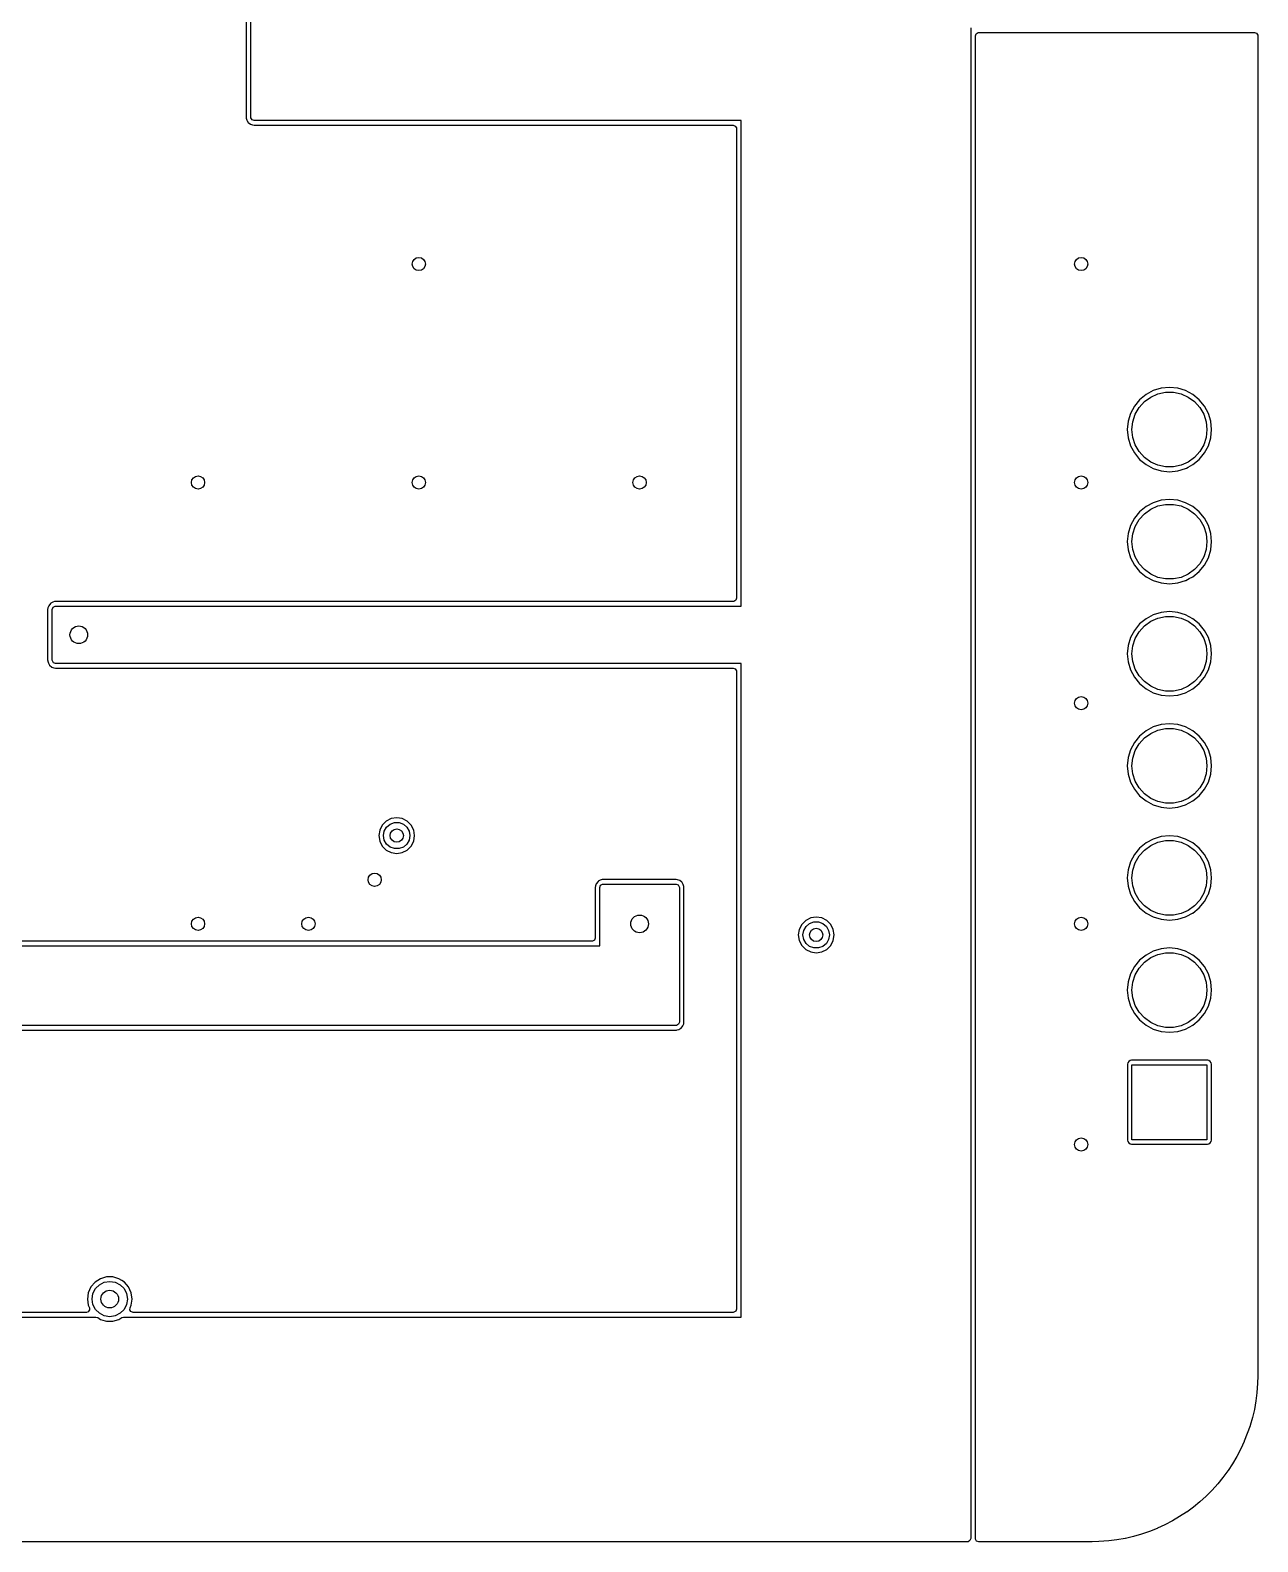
# Model space of a CAD drawing. Extents: x 107 to 211, y -135 to -72.
# Drawn here: x 183.2 to 211, y -135.5 to -101.25 of the extents above; entities that cross this region are included whole.
import ezdxf

# ---------------------------------------------------------------- set-up
doc = ezdxf.new("R2010")
doc.units = 0
doc.layers.add('BLACK', color=7, linetype='CONTINUOUS')

msp = doc.modelspace()

# ---------------------------------------------------------------- linework, layer by layer
at = {"layer": 'BLACK', "linetype": 'CONTINUOUS'}
for p, q in [((188.090961, -98.134185), (188.090961, -103.228302)), ((188.196461, -103.226), (188.196461, -98.134191)), ((204.5, -101.2), (204.5, -130.62112)), ((204.6055, -101.3795), (204.622813, -101.331934)), ((204.622813, -101.331934), (204.66665, -101.306624)), ((204.66665, -101.306624), (204.6795, -101.3055)), ((204.6795, -101.3055), (210.9255, -101.3055)), ((210.9255, -101.3055), (210.973066, -101.322813)), ((210.973066, -101.322813), (210.998376, -101.36665)), ((210.998376, -101.36665), (210.9995, -101.3795)), ((204.6055, -110.3), (204.6055, -101.3795)), ((210.9995, -101.3795), (210.9995, -131.749088)), ((188.090961, -103.228302), (188.091162, -103.2329)), ((188.091162, -103.2329), (188.092485, -103.248039)), ((188.092485, -103.248039), (188.092486, -103.248045)), ((188.092486, -103.248045), (188.10622, -103.291602)), ((188.10622, -103.291602), (188.106221, -103.291604)), ((188.106221, -103.291604), (188.111069, -103.3)), ((188.111069, -103.3), (188.13153, -103.335438)), ((188.13153, -103.335438), (188.135431, -103.341681)), ((188.135431, -103.341681), (188.186811, -103.381824)), ((188.186811, -103.381824), (188.234377, -103.399137)), ((188.197585, -103.23885), (188.196461, -103.226)), ((188.222895, -103.282687), (188.197585, -103.23885)), ((188.270461, -103.3), (188.222895, -103.282687)), ((188.234377, -103.399137), (188.270461, -103.4055)), ((199.3, -103.3), (188.270461, -103.3)), ((188.270461, -103.4055), (199.1205, -103.4055)), ((199.1205, -103.4055), (199.168066, -103.422813)), ((199.168066, -103.422813), (199.193376, -103.46665)), ((199.3, -114.3), (199.3, -103.3)), ((199.193376, -103.46665), (199.1945, -103.4795)), ((199.1945, -103.4795), (199.1945, -114.1205)), ((208.469373, -109.505865), (208.324643, -109.624643)), ((208.431239, -109.668327), (208.575, -109.563878)), ((208.469382, -109.505859), (208.469373, -109.505865)), ((208.634494, -109.417605), (208.469382, -109.505859)), ((208.575, -109.563878), (208.737336, -109.491602)), ((208.813667, -109.363253), (208.634494, -109.417605)), ((208.737336, -109.491602), (208.911151, -109.454656)), ((209, -109.344901), (208.813667, -109.363253)), ((208.911151, -109.454656), (209.088849, -109.454656)), ((209.186332, -109.363253), (209, -109.344901)), ((209.088849, -109.454656), (209.262664, -109.491602)), ((209.365505, -109.417605), (209.186332, -109.363253)), ((209.262664, -109.491602), (209.425, -109.563878)), ((209.530617, -109.505859), (209.365505, -109.417605)), ((209.425, -109.563878), (209.568761, -109.668327)), ((209.530622, -109.505862), (209.530617, -109.505859)), ((209.530625, -109.505864), (209.530622, -109.505862)), ((209.675357, -109.624643), (209.530625, -109.505864)), ((208.205859, -109.769382), (208.117605, -109.934494)), ((208.205865, -109.769373), (208.205859, -109.769382)), ((208.324643, -109.624643), (208.205865, -109.769373)), ((208.223486, -109.954274), (208.312336, -109.800383)), ((208.312336, -109.800383), (208.431239, -109.668327)), ((209.568761, -109.668327), (209.687664, -109.800383)), ((209.794136, -109.769375), (209.675357, -109.624643)), ((209.687664, -109.800383), (209.776514, -109.954274)), ((209.794138, -109.76938), (209.794136, -109.769375)), ((209.79414, -109.769382), (209.794138, -109.76938)), ((209.882394, -109.934494), (209.79414, -109.769382)), ((208.063253, -110.113667), (208.044901, -110.3)), ((208.117605, -109.934494), (208.063253, -110.113667)), ((208.15, -110.3), (208.168575, -110.123275)), ((208.168575, -110.123275), (208.223486, -109.954274)), ((209.776514, -109.954274), (209.831425, -110.123275)), ((209.831425, -110.123275), (209.85, -110.3)), ((209.882394, -109.934496), (209.882394, -109.934494)), ((209.882396, -109.934499), (209.882394, -109.934496)), ((209.936747, -110.113669), (209.882396, -109.934499)), ((209.955099, -110.3), (209.936747, -110.113669)), ((204.6055, -112.84), (204.6055, -110.3)), ((208.044901, -110.3), (208.063253, -110.486332)), ((208.063253, -110.486332), (208.117605, -110.665505)), ((208.168575, -110.476725), (208.15, -110.3)), ((208.223486, -110.645726), (208.168575, -110.476725)), ((209.831425, -110.476725), (209.776514, -110.645726)), ((209.85, -110.3), (209.831425, -110.476725)), ((209.882396, -110.665501), (209.936747, -110.486331)), ((209.936747, -110.486331), (209.955099, -110.3)), ((208.117605, -110.665505), (208.205859, -110.830617)), ((208.205859, -110.830617), (208.205862, -110.830622)), ((208.205862, -110.830622), (208.205864, -110.830625)), ((208.205864, -110.830625), (208.324643, -110.975357)), ((208.312336, -110.799617), (208.223486, -110.645726)), ((208.431239, -110.931673), (208.312336, -110.799617)), ((208.575, -111.036122), (208.431239, -110.931673)), ((209.568761, -110.931673), (209.425, -111.036122)), ((209.687664, -110.799617), (209.568761, -110.931673)), ((209.675357, -110.975357), (209.794136, -110.830625)), ((209.776514, -110.645726), (209.687664, -110.799617)), ((209.794136, -110.830625), (209.882396, -110.665501)), ((208.324643, -110.975357), (208.469375, -111.094136)), ((208.469375, -111.094136), (208.46938, -111.094138)), ((208.46938, -111.094138), (208.469382, -111.09414)), ((208.469382, -111.09414), (208.634494, -111.182394)), ((208.737336, -111.108398), (208.575, -111.036122)), ((208.634494, -111.182394), (208.634496, -111.182394)), ((208.634496, -111.182394), (208.634499, -111.182396)), ((208.634499, -111.182396), (208.813669, -111.236747)), ((208.911151, -111.145344), (208.737336, -111.108398)), ((208.813669, -111.236747), (209, -111.255099)), ((209.088849, -111.145344), (208.911151, -111.145344)), ((209, -111.255099), (209.186331, -111.236747)), ((209.262664, -111.108398), (209.088849, -111.145344)), ((209.186331, -111.236747), (209.365501, -111.182396)), ((209.425, -111.036122), (209.262664, -111.108398)), ((209.365501, -111.182396), (209.385043, -111.171951)), ((209.385043, -111.171951), (209.420542, -111.152976)), ((209.420542, -111.152976), (209.530625, -111.094136)), ((209.530625, -111.094136), (209.675357, -110.975357)), ((208.634494, -111.957605), (208.469382, -112.045859)), ((208.813667, -111.903253), (208.634494, -111.957605)), ((209, -111.884901), (208.813667, -111.903253)), ((209.186332, -111.903253), (209, -111.884901)), ((209.365505, -111.957605), (209.186332, -111.903253)), ((209.530617, -112.045859), (209.365505, -111.957605)), ((208.205859, -112.309382), (208.117605, -112.474494)), ((208.205865, -112.309373), (208.205859, -112.309382)), ((208.324643, -112.164643), (208.205865, -112.309373)), ((208.312336, -112.340383), (208.431239, -112.208327)), ((208.469373, -112.045865), (208.324643, -112.164643)), ((208.431239, -112.208327), (208.575, -112.103878)), ((208.469382, -112.045859), (208.469373, -112.045865)), ((208.575, -112.103878), (208.737336, -112.031602)), ((208.737336, -112.031602), (208.911151, -111.994656)), ((208.911151, -111.994656), (209.088849, -111.994656)), ((209.088849, -111.994656), (209.262664, -112.031602)), ((209.262664, -112.031602), (209.425, -112.103878)), ((209.425, -112.103878), (209.568761, -112.208327)), ((209.530622, -112.045862), (209.530617, -112.045859)), ((209.530625, -112.045864), (209.530622, -112.045862)), ((209.675357, -112.164643), (209.530625, -112.045864)), ((209.568761, -112.208327), (209.687664, -112.340383)), ((209.794136, -112.309375), (209.675357, -112.164643)), ((209.794138, -112.30938), (209.794136, -112.309375)), ((209.79414, -112.309382), (209.794138, -112.30938)), ((209.882394, -112.474494), (209.79414, -112.309382)), ((208.063253, -112.653667), (208.044901, -112.84)), ((208.117605, -112.474494), (208.063253, -112.653667)), ((208.15, -112.84), (208.168575, -112.663275)), ((208.168575, -112.663275), (208.223486, -112.494274)), ((208.223486, -112.494274), (208.312336, -112.340383)), ((209.687664, -112.340383), (209.776514, -112.494274)), ((209.776514, -112.494274), (209.831425, -112.663275)), ((209.831425, -112.663275), (209.85, -112.84)), ((209.882394, -112.474496), (209.882394, -112.474494)), ((209.882396, -112.474499), (209.882394, -112.474496)), ((209.936747, -112.653669), (209.882396, -112.474499)), ((209.955099, -112.84), (209.936747, -112.653669)), ((204.6055, -115.38), (204.6055, -112.84)), ((208.044901, -112.84), (208.063253, -113.026332)), ((208.168575, -113.016725), (208.15, -112.84)), ((209.85, -112.84), (209.831425, -113.016725)), ((209.936747, -113.026331), (209.955099, -112.84)), ((208.063253, -113.026332), (208.117605, -113.205505)), ((208.117605, -113.205505), (208.205859, -113.370617)), ((208.223486, -113.185726), (208.168575, -113.016725)), ((208.312336, -113.339617), (208.223486, -113.185726)), ((208.431239, -113.471673), (208.312336, -113.339617)), ((209.687664, -113.339617), (209.568761, -113.471673)), ((209.776514, -113.185726), (209.687664, -113.339617)), ((209.831425, -113.016725), (209.776514, -113.185726)), ((209.794136, -113.370625), (209.882396, -113.205501)), ((209.882396, -113.205501), (209.936747, -113.026331)), ((208.205859, -113.370617), (208.205862, -113.370622)), ((208.205862, -113.370622), (208.205864, -113.370625)), ((208.205864, -113.370625), (208.324643, -113.515357)), ((208.324643, -113.515357), (208.469375, -113.634136)), ((208.575, -113.576122), (208.431239, -113.471673)), ((208.469375, -113.634136), (208.46938, -113.634138)), ((208.46938, -113.634138), (208.469382, -113.63414)), ((208.469382, -113.63414), (208.634494, -113.722394)), ((208.737336, -113.648398), (208.575, -113.576122)), ((208.911151, -113.685344), (208.737336, -113.648398)), ((209.088849, -113.685344), (208.911151, -113.685344)), ((209.262664, -113.648398), (209.088849, -113.685344)), ((209.425, -113.576122), (209.262664, -113.648398)), ((209.369421, -113.720301), (209.447715, -113.678452)), ((209.568761, -113.471673), (209.425, -113.576122)), ((209.447715, -113.678452), (209.530625, -113.634136)), ((209.530625, -113.634136), (209.675357, -113.515357)), ((209.675357, -113.515357), (209.794136, -113.370625)), ((208.634494, -113.722394), (208.634496, -113.722394)), ((208.634496, -113.722394), (208.634499, -113.722396)), ((208.634499, -113.722396), (208.813669, -113.776747)), ((208.813669, -113.776747), (209, -113.795099)), ((209, -113.795099), (209.186331, -113.776747)), ((209.186331, -113.776747), (209.365501, -113.722396)), ((209.365501, -113.722396), (209.369421, -113.720301)), ((183.600862, -114.337917), (183.5945, -114.373996)), ((183.5945, -114.373996), (183.5945, -115.528302)), ((183.618175, -114.29035), (183.600862, -114.337917)), ((183.658318, -114.23897), (183.618175, -114.29035)), ((183.664562, -114.235069), (183.658318, -114.23897)), ((183.708395, -114.20976), (183.664562, -114.235069)), ((183.7, -114.374), (183.717313, -114.326434)), ((183.7, -115.526), (183.7, -114.374)), ((183.708397, -114.209759), (183.708395, -114.20976)), ((183.751954, -114.196025), (183.708397, -114.209759)), ((183.717313, -114.326434), (183.76115, -114.301124)), ((183.75196, -114.196024), (183.751954, -114.196025)), ((183.7671, -114.194701), (183.75196, -114.196024)), ((183.76115, -114.301124), (183.774, -114.3)), ((183.771698, -114.1945), (183.7671, -114.194701)), ((199.1205, -114.1945), (183.771698, -114.1945)), ((183.774, -114.3), (199.3, -114.3)), ((199.13335, -114.193376), (199.1205, -114.1945)), ((199.177187, -114.168066), (199.13335, -114.193376)), ((199.1945, -114.1205), (199.177187, -114.168066)), ((208.324643, -114.704643), (208.205865, -114.849373)), ((208.469373, -114.585865), (208.324643, -114.704643)), ((208.431239, -114.748327), (208.575, -114.643878)), ((208.469382, -114.585859), (208.469373, -114.585865)), ((208.634494, -114.497605), (208.469382, -114.585859)), ((208.575, -114.643878), (208.737336, -114.571602)), ((208.813667, -114.443253), (208.634494, -114.497605)), ((208.737336, -114.571602), (208.911151, -114.534656)), ((209, -114.424901), (208.813667, -114.443253)), ((208.911151, -114.534656), (209.088849, -114.534656)), ((209.186332, -114.443253), (209, -114.424901)), ((209.088849, -114.534656), (209.262664, -114.571602)), ((209.365505, -114.497605), (209.186332, -114.443253)), ((209.262664, -114.571602), (209.425, -114.643878)), ((209.530617, -114.585859), (209.365505, -114.497605)), ((209.425, -114.643878), (209.568761, -114.748327)), ((209.530622, -114.585862), (209.530617, -114.585859)), ((209.530625, -114.585864), (209.530622, -114.585862)), ((209.675357, -114.704643), (209.530625, -114.585864)), ((209.794136, -114.849375), (209.675357, -114.704643)), ((208.117605, -115.014494), (208.063253, -115.193667)), ((208.205859, -114.849382), (208.117605, -115.014494)), ((208.168575, -115.203275), (208.223486, -115.034274)), ((208.205865, -114.849373), (208.205859, -114.849382)), ((208.223486, -115.034274), (208.312336, -114.880383)), ((208.312336, -114.880383), (208.431239, -114.748327)), ((209.568761, -114.748327), (209.687664, -114.880383)), ((209.687664, -114.880383), (209.776514, -115.034274)), ((209.776514, -115.034274), (209.831425, -115.203275)), ((209.794138, -114.84938), (209.794136, -114.849375)), ((209.79414, -114.849382), (209.794138, -114.84938)), ((209.882394, -115.014494), (209.79414, -114.849382)), ((209.882394, -115.014496), (209.882394, -115.014494)), ((209.882396, -115.014499), (209.882394, -115.014496)), ((209.936747, -115.193669), (209.882396, -115.014499)), ((204.6055, -117.92), (204.6055, -115.38)), ((208.063253, -115.193667), (208.044901, -115.38)), ((208.044901, -115.38), (208.063253, -115.566332)), ((208.15, -115.38), (208.168575, -115.203275)), ((208.168575, -115.556725), (208.15, -115.38)), ((209.831425, -115.203275), (209.85, -115.38)), ((209.85, -115.38), (209.831425, -115.556725)), ((209.955099, -115.38), (209.936747, -115.193669)), ((209.936747, -115.566331), (209.955099, -115.38)), ((183.5945, -115.528302), (183.594701, -115.5329)), ((183.594701, -115.5329), (183.596024, -115.548039)), ((183.596024, -115.548039), (183.596025, -115.548045)), ((183.596025, -115.548045), (183.609759, -115.591602)), ((183.609759, -115.591602), (183.60976, -115.591604)), ((183.60976, -115.591604), (183.635069, -115.635438)), ((183.635069, -115.635438), (183.63897, -115.641681)), ((183.63897, -115.641681), (183.69035, -115.681824)), ((183.69035, -115.681824), (183.737916, -115.699137)), ((183.701124, -115.53885), (183.7, -115.526)), ((183.726434, -115.582687), (183.701124, -115.53885)), ((183.774, -115.6), (183.726434, -115.582687)), ((183.737916, -115.699137), (183.774, -115.7055)), ((199.3, -115.6), (183.774, -115.6)), ((183.774, -115.7055), (199.1205, -115.7055)), ((199.1205, -115.7055), (199.168066, -115.722813)), ((199.168066, -115.722813), (199.193376, -115.76665)), ((199.3, -121.75), (199.3, -115.6)), ((208.063253, -115.566332), (208.117605, -115.745505)), ((208.117605, -115.745505), (208.205859, -115.910617)), ((208.223486, -115.725726), (208.168575, -115.556725)), ((208.312336, -115.879617), (208.223486, -115.725726)), ((209.776514, -115.725726), (209.687664, -115.879617)), ((209.831425, -115.556725), (209.776514, -115.725726)), ((209.794136, -115.910625), (209.882396, -115.745501)), ((209.882396, -115.745501), (209.936747, -115.566331)), ((199.193376, -115.76665), (199.1945, -115.7795)), ((199.1945, -115.7795), (199.1945, -130.228275)), ((208.205859, -115.910617), (208.205862, -115.910622)), ((208.205862, -115.910622), (208.205864, -115.910625)), ((208.205864, -115.910625), (208.324643, -116.055357)), ((208.431239, -116.011673), (208.312336, -115.879617)), ((208.324643, -116.055357), (208.469375, -116.174136)), ((208.575, -116.116122), (208.431239, -116.011673)), ((209.568761, -116.011673), (209.425, -116.116122)), ((209.530625, -116.174136), (209.675357, -116.055357)), ((209.687664, -115.879617), (209.568761, -116.011673)), ((209.675357, -116.055357), (209.794136, -115.910625)), ((208.469375, -116.174136), (208.46938, -116.174138)), ((208.46938, -116.174138), (208.469382, -116.17414)), ((208.469382, -116.17414), (208.634494, -116.262394)), ((208.737336, -116.188398), (208.575, -116.116122)), ((208.634494, -116.262394), (208.634496, -116.262394)), ((208.634496, -116.262394), (208.634499, -116.262396)), ((208.634499, -116.262396), (208.813669, -116.316747)), ((208.911151, -116.225344), (208.737336, -116.188398)), ((208.813669, -116.316747), (209, -116.335099)), ((209.088849, -116.225344), (208.911151, -116.225344)), ((209, -116.335099), (209.186331, -116.316747)), ((209.262664, -116.188398), (209.088849, -116.225344)), ((209.186331, -116.316747), (209.365501, -116.262396)), ((209.425, -116.116122), (209.262664, -116.188398)), ((209.365501, -116.262396), (209.530625, -116.174136)), ((208.634494, -117.037605), (208.469382, -117.125859)), ((208.575, -117.183878), (208.737336, -117.111602)), ((208.813667, -116.983253), (208.634494, -117.037605)), ((208.737336, -117.111602), (208.911151, -117.074656)), ((209, -116.964901), (208.813667, -116.983253)), ((208.911151, -117.074656), (209.088849, -117.074656)), ((209.186332, -116.983253), (209, -116.964901)), ((209.088849, -117.074656), (209.262664, -117.111602)), ((209.365505, -117.037605), (209.186332, -116.983253)), ((209.262664, -117.111602), (209.425, -117.183878)), ((209.530617, -117.125859), (209.365505, -117.037605)), ((208.205859, -117.389382), (208.117605, -117.554494)), ((208.205865, -117.389373), (208.205859, -117.389382)), ((208.324643, -117.244643), (208.205865, -117.389373)), ((208.223486, -117.574274), (208.312336, -117.420383)), ((208.312336, -117.420383), (208.431239, -117.288327)), ((208.469373, -117.125865), (208.324643, -117.244643)), ((208.431239, -117.288327), (208.575, -117.183878)), ((208.469382, -117.125859), (208.469373, -117.125865)), ((209.425, -117.183878), (209.568761, -117.288327)), ((209.530622, -117.125862), (209.530617, -117.125859)), ((209.530625, -117.125864), (209.530622, -117.125862)), ((209.675357, -117.244643), (209.530625, -117.125864)), ((209.568761, -117.288327), (209.687664, -117.420383)), ((209.794136, -117.389375), (209.675357, -117.244643)), ((209.687664, -117.420383), (209.776514, -117.574274)), ((209.794138, -117.38938), (209.794136, -117.389375)), ((209.79414, -117.389382), (209.794138, -117.38938)), ((209.882394, -117.554494), (209.79414, -117.389382)), ((208.063253, -117.733667), (208.044901, -117.92)), ((208.117605, -117.554494), (208.063253, -117.733667)), ((208.15, -117.92), (208.168575, -117.743275)), ((208.168575, -117.743275), (208.223486, -117.574274)), ((209.776514, -117.574274), (209.831425, -117.743275)), ((209.831425, -117.743275), (209.85, -117.92)), ((209.882394, -117.554496), (209.882394, -117.554494)), ((209.882396, -117.554499), (209.882394, -117.554496)), ((209.936747, -117.733669), (209.882396, -117.554499)), ((209.955099, -117.92), (209.936747, -117.733669)), ((204.6055, -120.46), (204.6055, -117.92)), ((208.044901, -117.92), (208.063253, -118.106332)), ((208.063253, -118.106332), (208.117605, -118.285505)), ((208.168575, -118.096725), (208.15, -117.92)), ((208.223486, -118.265726), (208.168575, -118.096725)), ((209.831425, -118.096725), (209.776514, -118.265726)), ((209.85, -117.92), (209.831425, -118.096725)), ((209.882396, -118.285501), (209.936747, -118.106331)), ((209.936747, -118.106331), (209.955099, -117.92)), ((208.117605, -118.285505), (208.205859, -118.450617)), ((208.205859, -118.450617), (208.205862, -118.450622)), ((208.205862, -118.450622), (208.205864, -118.450625)), ((208.205864, -118.450625), (208.324643, -118.595357)), ((208.312336, -118.419617), (208.223486, -118.265726)), ((208.431239, -118.551673), (208.312336, -118.419617)), ((209.687664, -118.419617), (209.568761, -118.551673)), ((209.675357, -118.595357), (209.794136, -118.450625)), ((209.776514, -118.265726), (209.687664, -118.419617)), ((209.794136, -118.450625), (209.882396, -118.285501)), ((208.324643, -118.595357), (208.469375, -118.714136)), ((208.575, -118.656122), (208.431239, -118.551673)), ((208.469375, -118.714136), (208.46938, -118.714138)), ((208.46938, -118.714138), (208.469382, -118.71414)), ((208.469382, -118.71414), (208.634494, -118.802394)), ((208.737336, -118.728398), (208.575, -118.656122)), ((208.634494, -118.802394), (208.634496, -118.802394)), ((208.634496, -118.802394), (208.634499, -118.802396)), ((208.634499, -118.802396), (208.813669, -118.856747)), ((208.911151, -118.765344), (208.737336, -118.728398)), ((209.088849, -118.765344), (208.911151, -118.765344)), ((209.262664, -118.728398), (209.088849, -118.765344)), ((209.186331, -118.856747), (209.365501, -118.802396)), ((209.425, -118.656122), (209.262664, -118.728398)), ((209.365501, -118.802396), (209.530625, -118.714136)), ((209.568761, -118.551673), (209.425, -118.656122)), ((209.530625, -118.714136), (209.675357, -118.595357)), ((191.261656, -119.171951), (191.171951, -119.261656)), ((191.374698, -119.114353), (191.261656, -119.171951)), ((191.5, -119.094508), (191.374698, -119.114353)), ((191.625301, -119.114353), (191.5, -119.094508)), ((191.625302, -119.114353), (191.625301, -119.114353)), ((191.625304, -119.114354), (191.625302, -119.114353)), ((191.738342, -119.17195), (191.625304, -119.114354)), ((191.82805, -119.261658), (191.738342, -119.17195)), ((208.813669, -118.856747), (209, -118.875099)), ((209, -118.875099), (209.186331, -118.856747)), ((191.114353, -119.374698), (191.094508, -119.5)), ((191.094508, -119.5), (191.114353, -119.625301)), ((191.171951, -119.261656), (191.114353, -119.374698)), ((191.2, -119.5), (191.218092, -119.397394)), ((191.218092, -119.602606), (191.2, -119.5)), ((191.218092, -119.397394), (191.270187, -119.307164)), ((191.270187, -119.307164), (191.35, -119.240192)), ((191.35, -119.240192), (191.447906, -119.204558)), ((191.447906, -119.204558), (191.552094, -119.204558)), ((191.552094, -119.204558), (191.65, -119.240192)), ((191.65, -119.240192), (191.729813, -119.307164)), ((191.729813, -119.307164), (191.781908, -119.397394)), ((191.781908, -119.397394), (191.8, -119.5)), ((191.8, -119.5), (191.781908, -119.602606)), ((191.885646, -119.374696), (191.82805, -119.261658)), ((191.905492, -119.5), (191.885646, -119.374696)), ((191.885646, -119.625304), (191.905492, -119.5)), ((209, -119.504901), (208.813667, -119.523253)), ((209.186332, -119.523253), (209, -119.504901)), ((191.114353, -119.625301), (191.114353, -119.625302)), ((191.114353, -119.625302), (191.114354, -119.625304)), ((191.114354, -119.625304), (191.17195, -119.738342)), ((191.17195, -119.738342), (191.261658, -119.82805)), ((191.270187, -119.692836), (191.218092, -119.602606)), ((191.261658, -119.82805), (191.374696, -119.885646)), ((191.35, -119.759808), (191.270187, -119.692836)), ((191.447906, -119.795442), (191.35, -119.759808)), ((191.552094, -119.795442), (191.447906, -119.795442)), ((191.65, -119.759808), (191.552094, -119.795442)), ((191.625304, -119.885646), (191.738342, -119.82805)), ((191.729813, -119.692836), (191.65, -119.759808)), ((191.781908, -119.602606), (191.729813, -119.692836)), ((191.738342, -119.82805), (191.82805, -119.738342)), ((191.82805, -119.738342), (191.885646, -119.625304)), ((208.324643, -119.784643), (208.205865, -119.929373)), ((208.312336, -119.960383), (208.431239, -119.828327)), ((208.469373, -119.665865), (208.324643, -119.784643)), ((208.431239, -119.828327), (208.575, -119.723878)), ((208.469382, -119.665859), (208.469373, -119.665865)), ((208.634494, -119.577605), (208.469382, -119.665859)), ((208.575, -119.723878), (208.737336, -119.651602)), ((208.813667, -119.523253), (208.634494, -119.577605)), ((208.737336, -119.651602), (208.911151, -119.614656)), ((208.911151, -119.614656), (209.088849, -119.614656)), ((209.088849, -119.614656), (209.262664, -119.651602)), ((209.365505, -119.577605), (209.186332, -119.523253)), ((209.262664, -119.651602), (209.425, -119.723878)), ((209.530617, -119.665859), (209.365505, -119.577605)), ((209.425, -119.723878), (209.568761, -119.828327)), ((209.530622, -119.665862), (209.530617, -119.665859)), ((209.530625, -119.665864), (209.530622, -119.665862)), ((209.675357, -119.784643), (209.530625, -119.665864)), ((209.568761, -119.828327), (209.687664, -119.960383)), ((209.794136, -119.929375), (209.675357, -119.784643)), ((191.374696, -119.885646), (191.5, -119.905492)), ((191.5, -119.905492), (191.625304, -119.885646)), ((208.117605, -120.094494), (208.063253, -120.273667)), ((208.205859, -119.929382), (208.117605, -120.094494)), ((208.168575, -120.283275), (208.223486, -120.114274)), ((208.205865, -119.929373), (208.205859, -119.929382)), ((208.223486, -120.114274), (208.312336, -119.960383)), ((209.687664, -119.960383), (209.776514, -120.114274)), ((209.776514, -120.114274), (209.831425, -120.283275)), ((209.794138, -119.92938), (209.794136, -119.929375)), ((209.79414, -119.929382), (209.794138, -119.92938)), ((209.882394, -120.094494), (209.79414, -119.929382)), ((209.882394, -120.094496), (209.882394, -120.094494)), ((209.882396, -120.094499), (209.882394, -120.094496)), ((209.936747, -120.273669), (209.882396, -120.094499)), ((196.058318, -120.53897), (196.018175, -120.59035)), ((196.064562, -120.535069), (196.058318, -120.53897)), ((196.108395, -120.50976), (196.064562, -120.535069)), ((196.108397, -120.509759), (196.108395, -120.50976)), ((196.151954, -120.496025), (196.108397, -120.509759)), ((196.15196, -120.496024), (196.151954, -120.496025)), ((196.1671, -120.494701), (196.15196, -120.496024)), ((196.171698, -120.4945), (196.1671, -120.494701)), ((197.826, -120.4945), (196.171698, -120.4945)), ((197.826003, -120.4945), (197.826, -120.4945)), ((197.862082, -120.500862), (197.826003, -120.4945)), ((197.909649, -120.518175), (197.862082, -120.500862)), ((197.957205, -120.55533), (197.909649, -120.518175)), ((204.6055, -123), (204.6055, -120.46)), ((208.063253, -120.273667), (208.044901, -120.46)), ((208.044901, -120.46), (208.063253, -120.646332)), ((208.15, -120.46), (208.168575, -120.283275)), ((208.168575, -120.636725), (208.15, -120.46)), ((209.831425, -120.283275), (209.85, -120.46)), ((209.85, -120.46), (209.831425, -120.636725)), ((209.955099, -120.46), (209.936747, -120.273669)), ((209.936747, -120.646331), (209.955099, -120.46)), ((196.000862, -120.637917), (195.9945, -120.673996)), ((195.9945, -120.673996), (195.9945, -121.8205)), ((196.018175, -120.59035), (196.000862, -120.637917)), ((196.1, -120.674), (196.117313, -120.626434)), ((196.1, -122), (196.1, -120.674)), ((196.117313, -120.626434), (196.16115, -120.601124)), ((196.16115, -120.601124), (196.174, -120.6)), ((196.174, -120.6), (197.826, -120.6)), ((197.826, -120.6), (197.873566, -120.617313)), ((197.873566, -120.617313), (197.898876, -120.66115)), ((197.898876, -120.66115), (197.9, -120.674)), ((197.9, -120.674), (197.9, -123.726)), ((197.96103, -120.558319), (197.957205, -120.55533)), ((197.964931, -120.564562), (197.96103, -120.558319)), ((197.990241, -120.608399), (197.964931, -120.564562)), ((198.003975, -120.651957), (197.990241, -120.608399)), ((198.005299, -120.6671), (198.003975, -120.651957)), ((198.0055, -120.671698), (198.005299, -120.6671)), ((198.0055, -123.726), (198.0055, -120.671698)), ((208.063253, -120.646332), (208.117605, -120.825505)), ((208.117605, -120.825505), (208.205859, -120.990617)), ((208.223486, -120.805726), (208.168575, -120.636725)), ((208.312336, -120.959617), (208.223486, -120.805726)), ((209.776514, -120.805726), (209.687664, -120.959617)), ((209.831425, -120.636725), (209.776514, -120.805726)), ((209.794136, -120.990625), (209.878274, -120.833213)), ((209.878274, -120.833213), (209.882394, -120.825505)), ((209.882394, -120.825504), (209.882396, -120.825501)), ((209.882394, -120.825505), (209.882394, -120.825504)), ((209.882396, -120.825501), (209.936747, -120.646331)), ((208.205859, -120.990617), (208.205862, -120.990622)), ((208.205862, -120.990622), (208.205864, -120.990625)), ((208.205864, -120.990625), (208.324643, -121.135357)), ((208.431239, -121.091673), (208.312336, -120.959617)), ((208.324643, -121.135357), (208.469375, -121.254136)), ((208.575, -121.196122), (208.431239, -121.091673)), ((208.737336, -121.268398), (208.575, -121.196122)), ((209.425, -121.196122), (209.262664, -121.268398)), ((209.568761, -121.091673), (209.425, -121.196122)), ((209.530625, -121.254136), (209.675357, -121.135357)), ((209.687664, -120.959617), (209.568761, -121.091673)), ((209.675357, -121.135357), (209.794136, -120.990625)), ((200.671951, -121.511656), (200.614353, -121.624698)), ((200.761656, -121.421951), (200.671951, -121.511656)), ((200.718092, -121.647394), (200.770187, -121.557164)), ((200.874698, -121.364353), (200.761656, -121.421951)), ((200.770187, -121.557164), (200.85, -121.490192)), ((200.85, -121.490192), (200.947906, -121.454558)), ((201, -121.344508), (200.874698, -121.364353)), ((200.947906, -121.454558), (201.052094, -121.454558)), ((201.125301, -121.364353), (201, -121.344508)), ((201.052094, -121.454558), (201.15, -121.490192)), ((201.125302, -121.364353), (201.125301, -121.364353)), ((201.125304, -121.364354), (201.125302, -121.364353)), ((201.238342, -121.42195), (201.125304, -121.364354)), ((201.15, -121.490192), (201.229813, -121.557164)), ((201.229813, -121.557164), (201.281908, -121.647394)), ((201.32805, -121.511658), (201.238342, -121.42195)), ((201.385646, -121.624696), (201.32805, -121.511658)), ((208.469375, -121.254136), (208.46938, -121.254138)), ((208.46938, -121.254138), (208.469382, -121.25414)), ((208.469382, -121.25414), (208.634494, -121.342394)), ((208.634494, -121.342394), (208.634496, -121.342394)), ((208.634496, -121.342394), (208.634499, -121.342396)), ((208.634499, -121.342396), (208.813669, -121.396747)), ((208.911151, -121.305344), (208.737336, -121.268398)), ((208.813669, -121.396747), (209, -121.415099)), ((209.088849, -121.305344), (208.911151, -121.305344)), ((209, -121.415099), (209.186331, -121.396747)), ((209.262664, -121.268398), (209.088849, -121.305344)), ((209.186331, -121.396747), (209.365501, -121.342396)), ((209.365501, -121.342396), (209.392345, -121.328048)), ((209.392345, -121.328048), (209.522713, -121.258365)), ((209.522713, -121.258365), (209.530625, -121.254136)), ((195.9205, -121.8945), (167.084328, -121.8945)), ((195.93335, -121.893376), (195.9205, -121.8945)), ((195.977187, -121.868066), (195.93335, -121.893376)), ((195.9945, -121.8205), (195.977187, -121.868066)), ((199.3, -130.407775), (199.3, -121.75)), ((200.614353, -121.624698), (200.594508, -121.75)), ((200.594508, -121.75), (200.614353, -121.875301)), ((200.614353, -121.875301), (200.614353, -121.875302)), ((200.614353, -121.875302), (200.614354, -121.875304)), ((200.614354, -121.875304), (200.67195, -121.988342)), ((200.7, -121.75), (200.718092, -121.647394)), ((200.718092, -121.852606), (200.7, -121.75)), ((200.770187, -121.942836), (200.718092, -121.852606)), ((201.281908, -121.852606), (201.229813, -121.942836)), ((201.281908, -121.647394), (201.3, -121.75)), ((201.3, -121.75), (201.281908, -121.852606)), ((201.32805, -121.988342), (201.385646, -121.875304)), ((201.405492, -121.75), (201.385646, -121.624696)), ((201.385646, -121.875304), (201.405492, -121.75)), ((166.965104, -122), (196.1, -122)), ((200.67195, -121.988342), (200.761658, -122.07805)), ((200.761658, -122.07805), (200.874696, -122.135646)), ((200.85, -122.009808), (200.770187, -121.942836)), ((200.947906, -122.045442), (200.85, -122.009808)), ((200.874696, -122.135646), (201, -122.155492)), ((201.052094, -122.045442), (200.947906, -122.045442)), ((201, -122.155492), (201.125304, -122.135646)), ((201.15, -122.009808), (201.052094, -122.045442)), ((201.125304, -122.135646), (201.238342, -122.07805)), ((201.229813, -121.942836), (201.15, -122.009808)), ((201.238342, -122.07805), (201.32805, -121.988342)), ((208.469373, -122.205865), (208.324643, -122.324643)), ((208.469382, -122.205859), (208.469373, -122.205865)), ((208.634494, -122.117605), (208.469382, -122.205859)), ((208.575, -122.263878), (208.737336, -122.191602)), ((208.813667, -122.063253), (208.634494, -122.117605)), ((208.737336, -122.191602), (208.911151, -122.154656)), ((209, -122.044901), (208.813667, -122.063253)), ((208.911151, -122.154656), (209.088849, -122.154656)), ((209.186332, -122.063253), (209, -122.044901)), ((209.088849, -122.154656), (209.262664, -122.191602)), ((209.365505, -122.117605), (209.186332, -122.063253)), ((209.262664, -122.191602), (209.425, -122.263878)), ((209.530617, -122.205859), (209.365505, -122.117605)), ((209.530622, -122.205862), (209.530617, -122.205859)), ((209.530625, -122.205864), (209.530622, -122.205862)), ((209.675357, -122.324643), (209.530625, -122.205864)), ((208.205859, -122.469382), (208.117605, -122.634494)), ((208.205865, -122.469373), (208.205859, -122.469382)), ((208.324643, -122.324643), (208.205865, -122.469373)), ((208.223486, -122.654274), (208.312336, -122.500383)), ((208.312336, -122.500383), (208.431239, -122.368327)), ((208.431239, -122.368327), (208.575, -122.263878)), ((209.425, -122.263878), (209.568761, -122.368327)), ((209.568761, -122.368327), (209.687664, -122.500383)), ((209.794136, -122.469375), (209.675357, -122.324643)), ((209.687664, -122.500383), (209.776514, -122.654274)), ((209.794138, -122.46938), (209.794136, -122.469375)), ((209.79414, -122.469382), (209.794138, -122.46938)), ((209.882394, -122.634494), (209.79414, -122.469382)), ((208.063253, -122.813667), (208.044901, -123)), ((208.117605, -122.634494), (208.063253, -122.813667)), ((208.15, -123), (208.168575, -122.823275)), ((208.168575, -122.823275), (208.223486, -122.654274)), ((209.776514, -122.654274), (209.831425, -122.823275)), ((209.831425, -122.823275), (209.85, -123)), ((209.882394, -122.634496), (209.882394, -122.634494)), ((209.882396, -122.634499), (209.882394, -122.634496)), ((209.936747, -122.813669), (209.882396, -122.634499)), ((209.955099, -123), (209.936747, -122.813669)), ((204.6055, -126.399897), (204.6055, -123)), ((208.044901, -123), (208.063253, -123.186332)), ((208.063253, -123.186332), (208.117605, -123.365505)), ((208.168575, -123.176725), (208.15, -123)), ((208.223486, -123.345726), (208.168575, -123.176725)), ((209.831425, -123.176725), (209.776514, -123.345726)), ((209.85, -123), (209.831425, -123.176725)), ((209.882396, -123.365501), (209.936747, -123.186331)), ((209.936747, -123.186331), (209.955099, -123)), ((208.117605, -123.365505), (208.205859, -123.530617)), ((208.205859, -123.530617), (208.205862, -123.530622)), ((208.205862, -123.530622), (208.205864, -123.530625)), ((208.205864, -123.530625), (208.324643, -123.675357)), ((208.312336, -123.499617), (208.223486, -123.345726)), ((208.431239, -123.631673), (208.312336, -123.499617)), ((209.687664, -123.499617), (209.568761, -123.631673)), ((209.675357, -123.675357), (209.794136, -123.530625)), ((209.776514, -123.345726), (209.687664, -123.499617)), ((209.794136, -123.530625), (209.882396, -123.365501)), ((197.826, -123.8), (138.8, -123.8)), ((146.758372, -123.9055), (197.828302, -123.9055)), ((197.83885, -123.798876), (197.826, -123.8)), ((197.828302, -123.9055), (197.8329, -123.905299)), ((197.8329, -123.905299), (197.848043, -123.903975)), ((197.882687, -123.773566), (197.83885, -123.798876)), ((197.848043, -123.903975), (197.891601, -123.890241)), ((197.9, -123.726), (197.882687, -123.773566)), ((197.891601, -123.890241), (197.935438, -123.864931)), ((197.935438, -123.864931), (197.941681, -123.86103)), ((197.941681, -123.86103), (197.981824, -123.80965)), ((197.981824, -123.80965), (197.999137, -123.762084)), ((197.999137, -123.762084), (198.0055, -123.726)), ((208.324643, -123.675357), (208.469375, -123.794136)), ((208.575, -123.736122), (208.431239, -123.631673)), ((208.469375, -123.794136), (208.46938, -123.794138)), ((208.46938, -123.794138), (208.469382, -123.79414)), ((208.469382, -123.79414), (208.634494, -123.882394)), ((208.737336, -123.808398), (208.575, -123.736122)), ((208.634494, -123.882394), (208.634496, -123.882394)), ((208.634496, -123.882394), (208.634499, -123.882396)), ((208.634499, -123.882396), (208.813669, -123.936747)), ((208.911151, -123.845344), (208.737336, -123.808398)), ((208.813669, -123.936747), (209, -123.955099)), ((209.088849, -123.845344), (208.911151, -123.845344)), ((209, -123.955099), (209.186331, -123.936747)), ((209.262664, -123.808398), (209.088849, -123.845344)), ((209.186331, -123.936747), (209.365501, -123.882396)), ((209.425, -123.736122), (209.262664, -123.808398)), ((209.365501, -123.882396), (209.530625, -123.794136)), ((209.568761, -123.631673), (209.425, -123.736122)), ((209.530625, -123.794136), (209.675357, -123.675357)), ((208.05533, -124.650788), (208.0495, -124.680102)), ((208.055331, -124.650786), (208.05533, -124.650788)), ((208.077542, -124.617543), (208.055331, -124.650786)), ((208.077545, -124.61754), (208.077542, -124.617543)), ((208.110784, -124.595331), (208.077545, -124.61754)), ((208.140102, -124.5895), (208.110784, -124.595331)), ((209.859897, -124.5895), (208.140102, -124.5895)), ((209.859899, -124.5895), (209.859897, -124.5895)), ((209.870461, -124.591601), (209.859899, -124.5895)), ((209.889211, -124.59533), (209.870461, -124.591601)), ((209.889213, -124.595331), (209.889211, -124.59533)), ((209.922456, -124.617542), (209.889213, -124.595331)), ((209.922459, -124.617545), (209.922456, -124.617542)), ((209.944668, -124.650784), (209.922459, -124.617545)), ((209.944668, -124.650786), (209.944668, -124.650784)), ((209.944669, -124.650787), (209.944668, -124.650786)), ((209.950499, -124.680102), (209.944669, -124.650787)), ((208.0495, -124.680102), (208.0495, -126.399897)), ((208.15, -126.39), (208.15, -124.69)), ((208.15, -124.69), (209.85, -124.69)), ((209.85, -124.69), (209.85, -126.39)), ((209.9505, -126.399899), (209.950499, -124.680102)), ((204.6055, -130.618816), (204.6055, -126.399897)), ((208.0495, -126.399897), (208.055331, -126.429215)), ((208.055331, -126.429215), (208.07754, -126.462454)), ((208.07754, -126.462454), (208.077542, -126.462456)), ((208.077542, -126.462456), (208.077543, -126.462457)), ((208.077543, -126.462457), (208.110787, -126.484669)), ((208.110787, -126.484669), (208.140101, -126.4905)), ((208.140101, -126.4905), (209.859898, -126.490499)), ((209.85, -126.39), (208.15, -126.39)), ((209.859898, -126.490499), (209.889213, -126.484669)), ((209.889213, -126.484669), (209.889214, -126.484668)), ((209.889214, -126.484668), (209.889215, -126.484668)), ((209.889215, -126.484668), (209.922454, -126.462459)), ((209.922453, -126.462459), (209.922457, -126.462457)), ((209.922454, -126.462459), (209.922453, -126.462459)), ((209.922457, -126.462457), (209.944669, -126.429213)), ((209.944669, -126.429213), (209.9505, -126.399899)), ((184.574623, -129.726626), (184.514834, -129.857545)), ((184.668868, -129.61786), (184.574623, -129.726626)), ((184.619577, -129.876393), (184.676393, -129.764886)), ((184.668875, -129.617855), (184.668868, -129.61786)), ((184.789945, -129.540047), (184.668875, -129.617855)), ((184.676393, -129.764886), (184.764886, -129.676393)), ((184.764886, -129.676393), (184.876393, -129.619577)), ((184.789949, -129.540046), (184.789945, -129.540047)), ((184.928036, -129.4995), (184.789949, -129.540046)), ((184.876393, -129.619577), (185, -129.6)), ((184.928039, -129.4995), (184.928036, -129.4995)), ((185.071961, -129.4995), (184.928039, -129.4995)), ((185, -129.6), (185.123607, -129.619577)), ((185.071964, -129.4995), (185.071961, -129.4995)), ((185.21005, -129.540046), (185.071964, -129.4995)), ((185.123607, -129.619577), (185.235114, -129.676393)), ((185.210054, -129.540047), (185.21005, -129.540046)), ((185.274182, -129.58126), (185.210054, -129.540047)), ((185.235114, -129.676393), (185.323607, -129.764886)), ((185.331128, -129.617857), (185.274182, -129.58126)), ((185.323607, -129.764886), (185.380423, -129.876393)), ((185.425377, -129.726627), (185.331128, -129.617857)), ((185.485165, -129.857543), (185.425377, -129.726627)), ((184.514834, -129.857545), (184.494353, -130)), ((184.494353, -130), (184.514834, -130.142457)), ((184.6, -130), (184.619577, -129.876393)), ((184.619577, -130.123607), (184.6, -130)), ((184.676393, -130.235114), (184.619577, -130.123607)), ((185.380423, -130.123607), (185.323607, -130.235114)), ((185.380423, -129.876393), (185.4, -130)), ((185.4, -130), (185.380423, -130.123607)), ((185.505647, -130), (185.485165, -129.857543)), ((185.485165, -130.142457), (185.505647, -130)), ((146.682934, -130.407775), (184.687028, -130.407775)), ((184.472676, -130.302275), (146.712136, -130.302275)), ((184.514639, -130.289227), (184.472676, -130.302275)), ((184.544001, -130.247993), (184.514639, -130.289227)), ((184.514834, -130.142457), (184.539988, -130.197534)), ((184.539988, -130.197534), (184.544001, -130.247993)), ((184.764886, -130.323607), (184.676393, -130.235114)), ((184.687028, -130.407775), (184.727034, -130.419521)), ((184.727034, -130.419521), (184.789947, -130.459953)), ((184.876393, -130.380423), (184.764886, -130.323607)), ((184.789947, -130.459953), (184.896403, -130.491211)), ((185, -130.4), (184.876393, -130.380423)), ((185.123607, -130.380423), (185, -130.4)), ((185.071964, -130.500499), (185.210053, -130.459953)), ((185.235114, -130.323607), (185.123607, -130.380423)), ((185.210053, -130.459953), (185.272965, -130.419521)), ((185.323607, -130.235114), (185.235114, -130.323607)), ((185.272965, -130.419521), (185.312972, -130.407775)), ((185.312972, -130.407775), (199.3, -130.407775)), ((185.454448, -130.241125), (185.460012, -130.197534)), ((185.479758, -130.284962), (185.454448, -130.241125)), ((185.460012, -130.197534), (185.485165, -130.142457)), ((185.527324, -130.302275), (185.479758, -130.284962)), ((199.1205, -130.302275), (185.527324, -130.302275)), ((199.13335, -130.301151), (199.1205, -130.302275)), ((199.177187, -130.275841), (199.13335, -130.301151)), ((199.1945, -130.228275), (199.177187, -130.275841)), ((184.896403, -130.491211), (184.928035, -130.500499)), ((184.928035, -130.500499), (184.928037, -130.5005)), ((184.928037, -130.5005), (184.928039, -130.5005)), ((184.928039, -130.5005), (185.071963, -130.5005)), ((185.071963, -130.5005), (185.071964, -130.500499)), ((204.5, -130.62112), (204.500274, -130.627391)), ((204.500274, -130.627391), (204.500004, -135.425504)), ((204.605774, -130.62509), (204.6055, -130.618816)), ((204.605504, -135.425496), (204.605774, -130.62509)), ((210.999455, -131.750904), (210.992012, -131.902403)), ((210.9995, -131.749088), (210.999455, -131.750904)), ((210.980094, -132.126615), (210.95358, -132.305362)), ((210.980444, -132.123121), (210.980094, -132.126615)), ((210.992012, -131.902403), (210.980444, -132.123121)), ((210.922242, -132.502294), (210.877122, -132.682426)), ((210.922895, -132.499091), (210.922242, -132.502294)), ((210.95358, -132.305362), (210.922895, -132.499091)), ((210.826685, -132.870177), (210.763423, -133.046984)), ((210.827588, -132.867287), (210.826685, -132.870177)), ((210.877122, -132.682426), (210.827588, -132.867287)), ((210.763423, -133.046984), (210.695509, -133.223903)), ((210.613635, -133.397257), (210.528021, -133.565282)), ((210.694414, -133.226463), (210.613635, -133.397257)), ((210.695509, -133.223903), (210.694414, -133.226463)), ((210.325512, -133.889851), (210.212259, -134.042557)), ((210.326824, -133.887962), (210.325512, -133.889851)), ((210.429277, -133.730199), (210.326824, -133.887962)), ((210.52679, -133.567507), (210.429277, -133.730199)), ((210.528021, -133.565282), (210.52679, -133.567507)), ((210.092636, -134.190185), (209.965413, -134.330555)), ((210.093976, -134.188622), (210.092636, -134.190185)), ((210.212259, -134.042557), (210.093976, -134.188622)), ((209.830555, -134.465413), (209.690185, -134.592636)), ((209.831871, -134.46416), (209.830555, -134.465413)), ((209.96416, -134.331871), (209.831871, -134.46416)), ((209.965413, -134.330555), (209.96416, -134.331871)), ((209.230199, -134.929277), (209.067507, -135.02679)), ((209.387962, -134.826824), (209.230199, -134.929277)), ((209.389851, -134.825512), (209.387962, -134.826824)), ((209.542557, -134.712259), (209.389851, -134.825512)), ((209.688622, -134.593976), (209.542557, -134.712259)), ((209.690185, -134.592636), (209.688622, -134.593976)), ((208.546984, -135.263423), (208.370177, -135.326685)), ((208.723903, -135.195509), (208.546984, -135.263423)), ((208.726463, -135.194414), (208.723903, -135.195509)), ((208.897257, -135.113635), (208.726463, -135.194414)), ((209.065282, -135.028021), (208.897257, -135.113635)), ((209.067507, -135.02679), (209.065282, -135.028021)), ((204.426004, -135.4995), (139.076358, -135.4995)), ((204.43885, -135.498376), (204.426004, -135.4995)), ((204.482689, -135.473069), (204.43885, -135.498376)), ((204.500004, -135.425504), (204.482689, -135.473069)), ((204.606628, -135.43835), (204.605504, -135.425496)), ((204.631938, -135.482187), (204.606628, -135.43835)), ((204.679504, -135.4995), (204.631938, -135.482187)), ((207.249088, -135.4995), (204.679504, -135.4995)), ((207.250904, -135.499455), (207.249088, -135.4995)), ((207.402403, -135.492012), (207.250904, -135.499455)), ((207.623121, -135.480444), (207.402403, -135.492012)), ((207.626615, -135.480094), (207.623121, -135.480444)), ((207.805362, -135.45358), (207.626615, -135.480094)), ((207.999091, -135.422895), (207.805362, -135.45358)), ((208.002294, -135.422242), (207.999091, -135.422895)), ((208.182426, -135.377122), (208.002294, -135.422242)), ((208.367287, -135.327588), (208.182426, -135.377122)), ((208.370177, -135.326685), (208.367287, -135.327588))]:
    msp.add_line(p, q, dxfattribs=at)
at = {"layer": 'BLACK'}
for centre, radius in [((192, -106.55), 0.15), ((207, -106.55), 0.15), ((187, -111.5), 0.15), ((192, -111.5), 0.15), ((197, -111.5), 0.15), ((207, -111.5), 0.15), ((184.3, -114.95), 0.2), ((207, -116.5), 0.15), ((191.5, -119.5), 0.15), ((191, -120.5), 0.15), ((187, -121.5), 0.15), ((189.5, -121.5), 0.15), ((197, -121.5), 0.2), ((207, -121.5), 0.15), ((201, -121.75), 0.15), ((207, -126.5), 0.15), ((185, -130), 0.2)]:
    msp.add_circle(centre, radius, dxfattribs=at)

doc.saveas('drawing.dxf')
